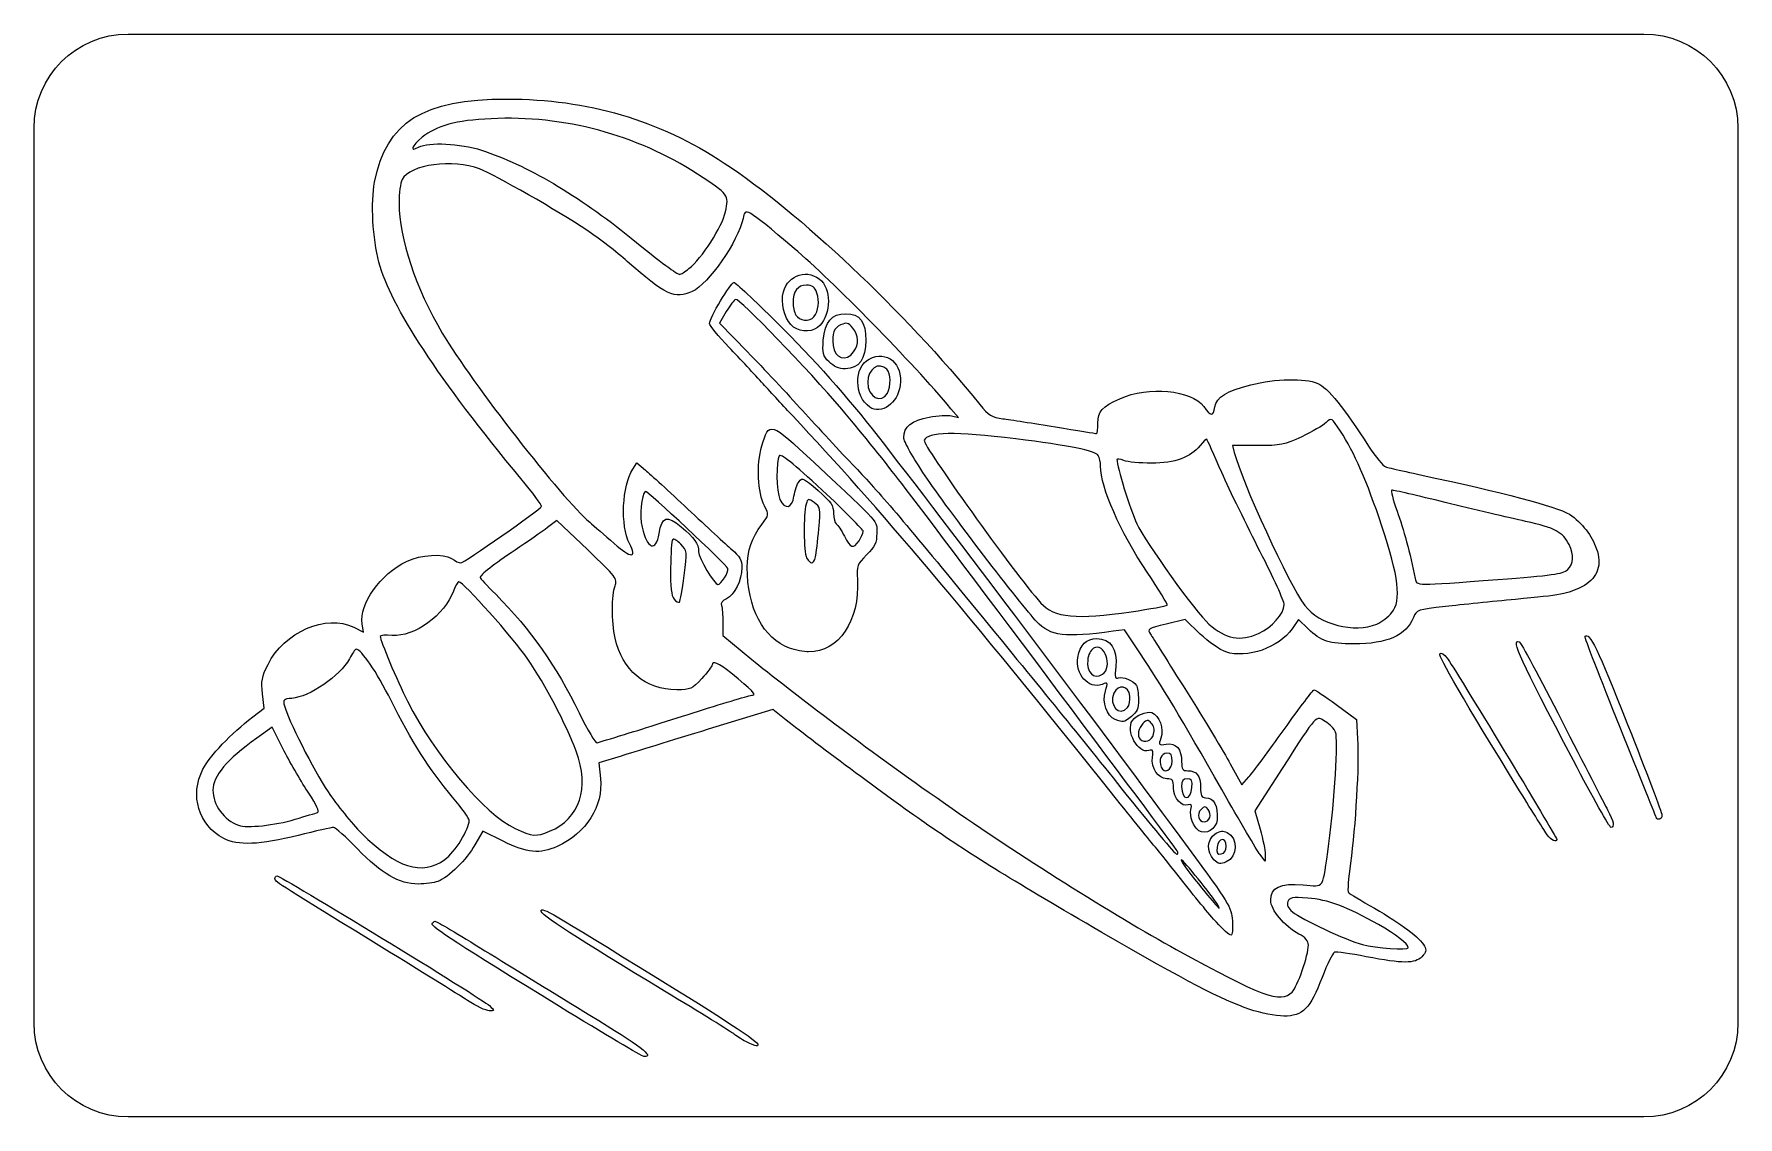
# Model space of a CAD drawing. Extents: x 17 to 184, y 162 to 268.
import ezdxf

# ---------------------------------------------------------------- set-up
doc = ezdxf.new("R2010")
doc.units = 0
doc.layers.add('Capa_1', color=7, linetype='CONTINUOUS')

msp = doc.modelspace()

# ---------------------------------------------------------------- linework, layer by layer
at = {"layer": 'Capa_1', "color": 1}
for points in [[(25.851761, 267.985121), (174.47562, 267.985121)], [(16.630953, 170.99463), (16.630953, 258.764313)], [(183.69643, 258.764313), (183.69643, 170.99463)], [(174.47562, 161.77382), (25.851761, 161.77382)]]:
    msp.add_lwpolyline(points, dxfattribs=at)
msp.add_lwpolyline([(25.851761, 267.985121)], close=True, dxfattribs=at)
at = {"layer": 'Capa_1', "color": 5}
for points in [[(80.843159, 244.976096)], [(90.821629, 239.483396)], [(93.096619, 240.248946)], [(94.579239, 235.836316)], [(96.988699, 236.802086)], [(100.30168, 232.757066)], [(98.575869, 231.389456)], [(97.517859, 218.281256)], [(93.252939, 216.700986)], [(80.368459, 214.863906)], [(84.322469, 214.642026)], [(160.17044, 214.485866)], [(124.21356, 211.324916)], [(136.70214, 209.194706)], [(90.694749, 207.760396)], [(121.39053, 205.198356)], [(122.64421, 200.752566)], [(123.84562, 201.934506)], [(74.514129, 199.289696)], [(126.4017, 199.327076)], [(128.22452, 196.66247)], [(167.56592, 196.72499)], [(130.15952, 194.0995)], [(42.234939, 190.9707)], [(131.90495, 191.13615)], [(175.71723, 191.04751)], [(67.176809, 189.79228)], [(130.84382, 189.84988)], [(164.99659, 189.44895)], [(128.71909, 187.86145)], [(133.51619, 188.32809)], [(56.899099, 187.01733)], [(132.32165, 187.00545)], [(132.6888, 182.56979)], [(132.56021, 180.86598)], [(151.37556, 178.36211)], [(59.143179, 173.1926)], [(68.164109, 172.59385)], [(86.420949, 169.16213)]]:
    msp.add_lwpolyline(points, close=True, dxfattribs=at)
for points in [[(84.506689, 240.760366), (83.844019, 239.638276), (86.598279, 236.801686)], [(106.59881, 230.531516), (107.26042, 230.365466), (106.53318, 231.239236)], [(136.61315, 227.618406), (134.15387, 227.615406), (134.31636, 226.953956)], [(75.338849, 225.311876), (75.732349, 225.919036), (76.578379, 225.208616)], [(70.881729, 217.429776), (67.899539, 220.277336), (66.973499, 219.573466)], [(130.97641, 209.140846), (129.48853, 210.560046), (127.62345, 210.112426)], [(141.56231, 209.651416), (140.6126, 210.573926), (139.97481, 209.642136)], [(47.976649, 209.796056), (48.935459, 209.307226), (48.799199, 210.146916)], [(84.171279, 210.282986), (84.171279, 209.001406), (87.015549, 206.647816)], [(125.10758, 207.208096), (123.53742, 209.555276), (122.44133, 209.405046)], [(148.29693, 210.120846), (148.29693, 210.120526)], [(38.067479, 201.002106), (39.191679, 201.862246), (39.024279, 203.286576)], [(144.30088, 202.218896), (146.28834, 200.767476), (146.40901, 198.845456)], [(90.389109, 200.685306), (89.066189, 201.745336), (82.716189, 199.794076)], [(41.165089, 197.662146), (39.969509, 199.988376), (38.456389, 198.912686)], [(74.188939, 197.170356), (72.011679, 196.49792), (72.170179, 194.98147)], [(133.92063, 196.42099), (135.06252, 194.33103), (135.74456, 195.1185)], [(139.00023, 195.95316), (136.31913, 191.8079), (136.83589, 190.00088)], [(62.634609, 188.80707), (60.621429, 189.81883), (59.859539, 188.46884)], [(137.34676, 187.53156), (137.34076, 186.86926), (136.8267, 187.53072)], [(139.98298, 174.02163), (139.9831, 174.02159)], [(135.82398, 172.32547), (135.82398, 172.32521)]]:
    msp.add_lwpolyline(points, dxfattribs=at)
at = {"layer": 'Capa_1', "color": 1}
for points in [[(16.630953, 258.764313), (16.630953, 263.87264), (20.743433, 267.985121), (25.851761, 267.985121)], [(174.47562, 267.985121), (179.58395, 267.985121), (183.69643, 263.87264), (183.69643, 258.764313)], [(25.851761, 161.77382), (20.743433, 161.77382), (16.630953, 165.8863), (16.630953, 170.99463)], [(183.69643, 170.99463), (183.69643, 165.8863), (179.58395, 161.77382), (174.47562, 161.77382)]]:
    msp.add_open_spline(points, degree=3, dxfattribs=at)
at = {"layer": 'Capa_1', "color": 5}
for points in [[(50.024099, 253.459986), (51.171729, 259.372226), (54.744939, 261.614046), (63.020769, 261.614046)], [(63.020769, 261.614046), (70.905579, 261.614046), (77.875369, 259.557836), (84.307989, 255.333956)], [(61.446959, 259.687096), (57.965149, 259.517806), (56.087739, 259.009246), (54.689309, 257.856546)], [(81.680629, 254.244096), (75.700059, 258.122686), (68.593059, 260.034526), (61.446959, 259.687096)], [(54.689309, 257.856546), (53.632239, 256.985216), (53.418439, 256.393936), (54.338489, 256.886336)], [(54.338489, 256.886336), (55.330379, 257.417176), (58.430719, 257.271986), (60.491189, 256.598186)], [(60.305469, 254.755896), (57.726379, 255.772476), (53.497989, 255.194016), (52.707209, 253.716436)], [(60.491189, 256.598186), (64.937769, 255.144116), (70.011509, 252.163816), (75.175569, 247.972636)], [(70.830419, 248.741626), (67.970969, 250.659536), (61.907159, 254.124566), (60.305469, 254.755896)], [(84.421669, 250.550036), (84.779109, 252.216736), (84.753509, 252.251226), (81.680629, 254.244096)], [(84.307989, 255.333956), (91.657989, 250.507686), (101.87585, 240.850056), (109.37252, 231.643696)], [(50.446209, 245.606756), (49.831859, 247.925626), (49.640579, 251.484226), (50.024099, 253.459986)], [(52.707209, 253.716436), (52.549949, 253.422586), (52.421279, 252.359946), (52.421279, 251.355016)], [(52.421279, 251.355016), (52.421279, 247.939346), (54.043049, 243.077186), (56.657029, 238.655946)], [(91.171569, 246.948926), (86.306709, 251.043536), (86.380639, 251.000026), (86.144119, 249.907466)], [(80.843159, 244.976096), (82.092109, 245.958516), (84.111559, 249.104036), (84.421669, 250.550036)], [(86.144119, 249.907466), (85.643309, 247.594096), (82.801569, 243.507956), (81.147709, 242.723156)], [(74.791619, 245.689056), (73.788449, 246.579536), (72.005919, 247.953206), (70.830419, 248.741626)], [(75.175569, 247.972636), (78.145569, 245.562166), (79.681509, 244.416126), (79.942089, 244.416126)], [(64.364039, 224.396306), (56.358829, 234.027196), (51.587659, 241.298356), (50.446209, 245.606756)], [(81.147709, 242.723156), (79.496809, 241.939746), (78.481729, 242.413406), (74.791619, 245.689056)], [(106.53318, 231.239236), (102.80034, 235.724226), (94.859999, 243.844486), (91.171569, 246.948926)], [(79.942089, 244.416126), (80.046149, 244.416126), (80.451629, 244.668116), (80.843159, 244.976096)], [(90.098969, 242.688706), (90.534479, 244.423926), (92.591009, 245.016406), (93.840719, 243.766696)], [(82.854789, 239.607466), (82.845789, 240.110596), (84.938309, 243.622376), (85.247149, 243.622376)], [(85.247149, 243.622376), (85.389409, 243.622376), (87.272589, 241.866206), (89.432009, 239.719776)], [(90.821629, 239.483396), (90.169209, 240.177866), (89.837759, 241.647976), (90.098969, 242.688706)], [(92.356909, 243.357796), (91.510809, 243.357796), (91.050569, 242.751896), (91.050569, 241.638006)], [(93.385879, 242.582086), (93.171619, 243.196726), (92.957959, 243.357796), (92.356909, 243.357796)], [(93.096619, 240.248946), (93.547029, 240.824606), (93.665479, 241.780026), (93.385879, 242.582086)], [(93.840719, 243.766696), (94.900119, 242.707306), (94.683379, 240.142336), (93.454749, 239.199026)], [(85.417299, 241.965106), (85.280929, 241.919606), (84.871149, 241.377516), (84.506689, 240.760366)], [(95.833329, 231.186966), (92.569519, 235.055546), (85.776419, 242.084816), (85.417299, 241.965106)], [(91.050569, 241.638006), (91.050569, 241.255066), (91.173819, 240.711466), (91.324459, 240.429986)], [(84.773009, 237.255826), (83.721449, 238.356336), (82.858249, 239.414576), (82.854789, 239.607466)], [(89.432009, 239.719776), (93.124909, 236.049076), (96.336519, 232.435636), (99.384939, 228.521546)], [(93.454749, 239.199026), (92.750419, 238.658266), (91.466539, 238.796916), (90.821629, 239.483396)], [(91.324459, 240.429986), (91.632629, 239.854166), (92.702249, 239.744886), (93.096619, 240.248946)], [(94.019029, 237.968716), (94.168849, 239.775396), (94.836709, 240.553216), (96.238149, 240.553216)], [(95.711869, 239.451356), (95.045549, 239.147756), (94.868889, 238.657356), (94.982229, 237.425966)], [(96.902489, 239.151786), (96.462889, 239.694676), (96.323099, 239.729846), (95.711869, 239.451356)], [(96.238149, 240.553216), (97.592269, 240.553216), (98.194319, 239.749016), (98.194319, 237.940206)], [(96.988689, 236.802086), (97.538279, 237.586736), (97.508309, 238.403616), (96.902489, 239.151786)], [(56.657029, 238.655946), (59.536179, 233.786216), (68.428619, 222.367206), (71.111309, 220.094836)], [(88.106749, 233.683956), (87.324759, 234.547976), (85.824579, 236.155326), (84.773009, 237.255826)], [(94.579239, 235.836316), (93.973859, 236.441706), (93.911939, 236.677386), (94.019029, 237.968716)], [(94.982229, 237.425966), (95.096769, 236.181726), (96.293539, 235.809606), (96.988699, 236.802086)], [(98.194319, 237.940206), (98.194319, 236.118946), (97.497069, 235.155716), (96.178719, 235.155716)], [(86.598279, 236.801686), (88.113129, 235.241556), (90.533829, 232.655406), (91.977629, 231.054676)], [(96.178719, 235.155716), (95.544469, 235.155716), (95.049029, 235.366536), (94.579239, 235.836316)], [(98.575859, 231.389456), (97.037039, 232.458056), (96.998139, 235.326366), (98.511859, 236.109136)], [(100.25807, 235.102796), (99.467339, 235.893536), (98.370719, 235.155596), (98.370719, 233.832796)], [(98.511859, 236.109136), (100.26367, 237.015026), (101.84221, 235.660006), (101.55238, 233.499146)], [(100.30167, 232.757066), (100.67152, 233.448126), (100.648, 234.712856), (100.25807, 235.102796)], [(135.95159, 233.582086), (138.32315, 234.188636), (141.23658, 234.250496), (142.50333, 233.721216)], [(91.019869, 230.525506), (90.199649, 231.398626), (88.888749, 232.819936), (88.106749, 233.683956)], [(98.370719, 233.832796), (98.370719, 232.409976), (99.715099, 231.661026), (100.30168, 232.757066)], [(101.55238, 233.499146), (101.32204, 231.781816), (99.683379, 230.620366), (98.575869, 231.389456)], [(120.94848, 229.823036), (120.94848, 230.999996), (121.35599, 231.457996), (123.08286, 232.221876)], [(123.08286, 232.221876), (125.93363, 233.482906), (130.09777, 233.089916), (131.31386, 231.445066)], [(132.41017, 231.411566), (132.60909, 232.406196), (133.50798, 232.957116), (135.95159, 233.582086)], [(142.50333, 233.721216), (143.43896, 233.330276), (145.14202, 231.227236), (147.48295, 227.572046)], [(91.977629, 231.054676), (93.421429, 229.453946), (95.742729, 226.953636), (97.136079, 225.498426)], [(101.39661, 224.307796), (99.871439, 226.272326), (97.367969, 229.367956), (95.833329, 231.186966)], [(104.3808, 230.414676), (105.23682, 230.570266), (106.23492, 230.622846), (106.59881, 230.531516)], [(109.37252, 231.643696), (110.2301, 230.590546), (110.53436, 230.403396), (111.62148, 230.260386)], [(131.31386, 231.445066), (132.03813, 230.465436), (132.21983, 230.459876), (132.41017, 231.411566)], [(87.986659, 227.581316), (88.699979, 230.035056), (88.789879, 230.006536), (93.122879, 225.951956)], [(122.76291, 192.95468), (107.89095, 211.569256), (99.519289, 221.477906), (91.019869, 230.525506)], [(101.89836, 228.405246), (101.89836, 229.459826), (102.7007, 230.109286), (104.3808, 230.414676)], [(112.8795, 228.276446), (106.87624, 229.010756), (104.2365, 228.970436), (103.91767, 228.139566)], [(111.62148, 230.260386), (112.31295, 230.169386), (114.63327, 229.804916), (116.77776, 229.450366)], [(116.77776, 229.450366), (118.92224, 229.095806), (120.73795, 228.805716), (120.81265, 228.805716)], [(120.81265, 228.805716), (120.88735, 228.805716), (120.94848, 229.263516), (120.94848, 229.823036)], [(143.31489, 229.873246), (143.01884, 229.595456), (141.94317, 228.975226), (140.92452, 228.494946)], [(144.73752, 229.027466), (143.85985, 230.368116), (143.84912, 230.374496), (143.31489, 229.873246)], [(148.79095, 219.715926), (147.30141, 224.162176), (146.06857, 226.994256), (144.73752, 229.027466)], [(88.249269, 221.706776), (87.579989, 223.001026), (87.456719, 225.758406), (87.986659, 227.581316)], [(99.384939, 228.521546), (105.7415, 220.359906), (121.40133, 199.578066), (129.793, 188.16766)], [(104.00331, 224.664246), (102.84559, 226.388266), (101.89836, 228.071706), (101.89836, 228.405246)], [(103.91767, 228.139566), (103.7398, 227.676056), (112.68343, 215.184466), (115.34721, 212.175886)], [(120.97954, 226.647846), (120.6793, 227.121576), (118.12911, 227.634326), (112.8795, 228.276446)], [(130.961, 227.622246), (130.04522, 226.458016), (128.52032, 225.907766), (126.19123, 225.901106)], [(131.61651, 228.250796), (131.57401, 228.309396), (131.27903, 228.026536), (130.961, 227.622246)], [(133.09754, 224.969256), (132.32548, 226.715506), (131.65901, 228.192196), (131.61651, 228.250796)], [(140.92452, 228.494946), (139.24655, 227.703816), (138.84125, 227.621416), (136.61315, 227.618406)], [(147.48295, 227.572046), (148.1505, 226.529706), (148.91248, 225.611916), (149.17623, 225.532506)], [(89.684919, 226.628966), (89.361459, 226.119296), (89.421349, 223.101346), (89.770119, 222.335876)], [(93.914199, 223.240996), (91.071239, 225.878096), (89.836259, 226.867416), (89.684919, 226.628966)], [(93.122879, 225.951956), (99.790609, 219.712656), (99.252649, 220.318796), (99.252649, 219.045326)], [(121.20901, 225.612586), (121.20701, 225.986366), (121.10352, 226.452226), (120.97954, 226.647846)], [(125.76509, 215.219756), (123.09525, 219.207946), (121.22172, 223.481656), (121.20901, 225.612586)], [(123.47925, 226.153336), (123.10597, 226.295256), (122.80056, 226.344856), (122.80056, 226.263556)], [(122.80056, 226.263556), (122.80056, 225.535266), (124.08007, 221.414886), (124.7635, 219.942306)], [(126.19123, 225.901106), (125.07291, 225.898106), (123.85252, 226.011416), (123.47925, 226.153336)], [(134.31636, 226.953956), (134.99877, 224.176066), (139.7172, 213.918826), (141.22358, 211.938566)], [(66.389989, 221.643286), (66.432889, 221.765306), (65.521189, 223.004166), (64.364039, 224.396306)], [(75.019149, 218.004256), (74.108709, 219.764866), (74.279899, 223.677926), (75.338849, 225.311876)], [(76.578379, 225.208616), (77.043689, 224.817886), (78.912689, 223.103286), (80.731699, 221.398406)], [(91.142699, 222.661046), (91.230599, 223.210546), (91.454139, 223.863336), (91.639529, 224.111696)], [(91.639529, 224.111696), (91.945539, 224.521636), (92.116849, 224.439706), (93.497959, 223.222986)], [(97.136079, 225.498426), (99.466799, 223.064226), (101.78739, 220.339836), (108.51713, 212.136966)], [(128.71908, 187.86145), (128.34161, 188.49157), (104.1571, 220.752086), (101.39661, 224.307796)], [(114.94261, 210.345916), (113.46576, 211.889136), (106.16588, 221.443876), (104.00331, 224.664246)], [(136.85301, 217.215926), (135.55957, 219.734006), (133.86961, 223.223006), (133.09754, 224.969256)], [(149.17623, 225.532506), (149.43998, 225.453106), (151.6203, 224.962466), (154.0214, 224.442226)], [(154.0214, 224.442226), (161.79154, 222.758666), (166.44336, 221.470476), (167.407, 220.735466)], [(76.559559, 223.134146), (76.180779, 222.755376), (75.999469, 220.723676), (76.246199, 219.622736)], [(84.659299, 215.564016), (84.532249, 215.939506), (76.692269, 223.266856), (76.559559, 223.134146)], [(89.770119, 222.335876), (90.241769, 221.300726), (90.952079, 221.469006), (91.142699, 222.661046)], [(93.132049, 222.028006), (92.531609, 222.449316), (92.498679, 222.442646), (92.333709, 221.866266)], [(93.497959, 223.222986), (94.781949, 222.091826), (95.019319, 221.744086), (95.019319, 220.994206)], [(97.929739, 219.192756), (97.929739, 219.370666), (96.122749, 221.192366), (93.914199, 223.240996)], [(149.77744, 223.249466), (149.64082, 223.249466), (149.86534, 222.326726), (150.27631, 221.198946)], [(155.00018, 222.042446), (152.26429, 222.706306), (149.91406, 223.249466), (149.77744, 223.249466)], [(58.451169, 216.105716), (58.756519, 216.105716), (66.290839, 221.361136), (66.389989, 221.643286)], [(77.920119, 218.998106), (78.187409, 220.669606), (78.663989, 220.815846), (80.075259, 219.659416)], [(80.731699, 221.398406), (82.550709, 219.693516), (84.485479, 217.911946), (85.031179, 217.439356)], [(87.978889, 219.880666), (88.692809, 220.816666), (88.696539, 220.841856), (88.249269, 221.706776)], [(92.333709, 221.866266), (92.052359, 220.883236), (92.087079, 217.170036), (92.382809, 216.617486)], [(93.577149, 219.442466), (93.750689, 221.498116), (93.731929, 221.607106), (93.132049, 222.028006)], [(95.019319, 220.994206), (95.019319, 220.505526), (95.140079, 220.031056), (95.287679, 219.939836)], [(150.27631, 221.198946), (150.91153, 219.455886), (151.55007, 217.085836), (152.05842, 214.584366)], [(162.8658, 220.188836), (161.2756, 220.544456), (157.73607, 221.378586), (155.00018, 222.042446)], [(167.407, 220.735466), (168.63513, 219.798726), (169.51981, 218.559156), (169.91523, 217.221046)], [(66.973499, 219.573466), (66.464179, 219.186336), (65.030849, 218.190736), (63.788319, 217.361016)], [(71.111309, 220.094836), (71.527579, 219.742236), (72.601919, 218.814076), (73.498729, 218.032256)], [(76.246199, 219.622736), (76.728639, 217.469976), (77.622429, 217.136456), (77.920119, 218.998106)], [(80.075259, 219.659416), (81.396769, 218.576536), (81.790149, 218.012146), (81.790149, 217.199026)], [(86.564269, 215.655716), (86.578269, 217.318586), (87.011479, 218.612336), (87.978889, 219.880666)], [(93.252919, 216.701026), (93.331619, 217.028446), (93.477499, 218.262096), (93.577149, 219.442466)], [(95.287679, 219.939836), (95.435279, 219.848636), (95.794889, 219.305806), (96.086809, 218.733596)], [(97.517859, 218.281256), (97.744389, 218.604676), (97.929739, 219.014856), (97.929739, 219.192756)], [(99.252649, 219.045326), (99.252649, 218.069056), (99.102919, 217.746146), (98.260459, 216.905626)], [(124.7635, 219.942306), (125.59995, 218.140036), (130.55342, 211.248286), (131.82431, 210.118616)], [(149.77167, 211.245006), (150.71545, 212.436716), (150.44395, 214.781746), (148.79095, 219.715926)], [(167.14536, 217.905416), (166.49248, 219.167946), (165.81546, 219.529176), (162.8658, 220.188836)], [(63.788319, 217.361016), (61.759019, 216.005926), (60.358919, 214.910336), (60.358919, 214.677496)], [(73.593709, 213.871536), (73.850529, 214.547016), (73.716219, 214.723236), (70.881729, 217.429776)], [(73.498729, 218.032256), (75.203769, 216.545856), (75.778779, 216.535256), (75.019149, 218.004256)], [(79.247899, 218.414166), (79.150499, 218.316766), (79.057629, 217.062846), (79.041449, 215.627616)], [(80.052829, 217.943766), (79.707489, 218.299856), (79.345269, 218.511526), (79.247899, 218.414166)], [(80.368459, 214.863906), (80.676679, 217.264796), (80.672589, 217.304736), (80.052829, 217.943766)], [(81.790149, 217.199026), (81.790149, 216.611716), (83.330699, 213.989046), (83.675679, 213.989046)], [(85.031179, 217.439356), (85.824569, 216.752256), (86.023369, 216.394816), (86.023369, 215.655306)], [(96.086809, 218.733596), (96.696209, 217.539076), (96.943309, 217.460966), (97.517859, 218.281256)], [(139.20473, 212.010716), (139.20473, 212.355506), (138.14646, 214.697856), (136.85301, 217.215926)], [(166.98346, 215.441976), (167.60548, 216.004886), (167.66441, 216.901676), (167.14536, 217.905416)], [(169.91523, 217.221046), (170.35913, 215.718916), (169.81253, 214.487676), (168.38409, 213.772026)], [(48.799199, 210.146916), (48.488329, 212.062526), (50.612929, 215.042956), (53.155519, 216.258076)], [(53.155519, 216.258076), (54.572749, 216.935386), (56.748899, 217.071986), (57.568309, 216.535096)], [(57.568309, 216.535096), (57.928729, 216.298936), (58.326019, 216.105716), (58.451169, 216.105716)], [(79.041449, 215.627616), (79.020349, 213.751936), (79.115649, 212.892406), (79.380459, 212.571136)], [(84.322469, 214.642026), (84.557789, 215.001166), (84.709359, 215.416066), (84.659299, 215.564016)], [(86.023369, 215.655306), (86.023369, 214.426246), (85.296329, 212.949806), (84.516039, 212.594276)], [(90.694749, 207.760396), (88.145079, 208.669486), (86.531339, 211.754116), (86.564269, 215.655716)], [(92.382809, 216.617486), (92.746159, 215.938566), (93.077369, 215.970366), (93.252939, 216.700986)], [(98.260459, 216.905626), (97.324459, 215.971766), (97.273249, 215.834946), (97.355999, 214.489356)], [(58.268469, 214.253636), (58.166989, 214.253636), (57.938179, 213.850506), (57.760019, 213.357796)], [(65.048119, 206.662696), (63.598659, 208.782626), (58.712369, 214.253636), (58.268469, 214.253636)], [(60.358919, 214.677496), (60.358919, 214.630896), (61.050679, 213.891416), (61.896169, 213.034156)], [(73.604409, 208.736436), (73.248169, 210.397546), (73.242839, 212.948726), (73.593709, 213.871536)], [(79.902539, 212.277826), (79.987039, 212.362326), (80.196719, 213.526076), (80.368459, 214.863906)], [(83.675679, 213.989046), (83.796099, 213.989046), (84.087149, 214.282886), (84.322469, 214.642026)], [(97.355999, 214.489356), (97.604249, 210.452926), (95.515999, 207.346816), (92.580419, 207.386076)], [(127.73732, 211.958446), (127.80682, 212.027946), (126.91933, 213.495546), (125.76509, 215.219756)], [(152.05842, 214.584366), (152.20602, 213.858026), (151.9153, 213.861556), (160.17044, 214.485866)], [(160.17044, 214.485806), (165.43782, 214.884126), (166.5376, 215.038476), (166.98346, 215.441976)], [(57.760019, 213.357796), (56.909219, 211.004956), (53.908039, 208.832536), (51.745989, 209.004486)], [(61.896169, 213.034156), (65.345389, 209.536936), (67.827609, 206.007026), (70.077219, 201.400086)], [(79.380459, 212.571136), (79.583099, 212.325306), (79.818039, 212.193326), (79.902539, 212.277826)], [(84.516039, 212.594276), (84.139449, 212.422696), (83.943549, 212.158016), (84.028769, 211.935946)], [(115.34721, 212.175886), (116.61646, 210.742346), (118.86517, 210.526516), (124.21356, 211.324916)], [(161.87267, 212.534086), (159.66452, 212.327016), (156.58451, 212.014886), (155.02819, 211.840466)], [(168.38409, 213.772026), (166.9792, 213.068186), (166.40596, 212.959196), (161.87267, 212.534086)], [(39.567739, 206.163836), (41.116639, 209.329696), (45.325489, 211.147696), (47.976649, 209.796056)], [(84.028769, 211.935946), (84.107169, 211.731686), (84.171279, 210.987846), (84.171279, 210.282986)], [(108.51713, 212.136966), (115.25524, 203.923906), (118.59212, 199.814586), (123.29666, 193.93615)], [(124.21356, 211.324916), (126.08212, 211.603846), (127.66781, 211.888936), (127.73732, 211.958446)], [(136.70214, 209.194706), (137.98797, 209.778786), (139.20473, 211.147926), (139.20473, 212.010716)], [(141.22358, 211.938566), (142.64163, 210.074436), (146.07449, 209.192256), (148.29693, 210.120846)], [(151.88501, 210.766476), (151.14592, 208.982146), (149.32104, 208.172096), (146.03498, 208.169716)], [(148.29693, 210.120526), (148.77715, 210.321176), (149.44078, 210.827186), (149.77167, 211.245006)], [(155.02819, 211.840466), (152.28596, 211.533136), (152.18883, 211.499956), (151.88501, 210.766476)], [(51.745989, 209.004486), (51.098819, 209.055986), (50.569319, 209.011486), (50.569319, 208.904586)], [(50.569319, 208.904586), (50.569319, 208.501036), (52.197359, 204.636166), (53.248769, 202.543736)], [(122.44133, 209.405046), (117.6976, 208.754886), (116.29703, 208.930616), (114.94261, 210.345916)], [(127.62345, 210.112426), (125.83897, 209.684156), (125.77325, 209.641046), (126.10266, 209.114966)], [(126.10266, 209.114966), (126.29203, 208.812546), (127.87161, 206.302926), (129.61285, 203.538026)], [(133.48633, 207.384346), (132.92421, 207.569866), (131.79475, 208.360286), (130.97641, 209.140846)], [(131.82431, 210.118616), (133.4633, 208.661766), (134.92101, 208.385656), (136.70214, 209.194706)], [(139.97481, 209.642136), (138.71459, 207.800976), (135.55512, 206.701586), (133.48633, 207.384346)], [(146.03498, 208.169716), (143.60795, 208.167716), (142.8212, 208.428586), (141.56231, 209.651416)], [(172.15415, 199.963916), (170.19445, 204.825506), (168.6415, 208.853596), (168.70315, 208.915246)], [(168.70315, 208.915246), (169.1434, 209.355496), (169.91741, 207.754326), (172.88333, 200.267906)], [(48.196329, 207.639046), (48.112429, 207.639046), (47.818419, 207.220506), (47.542929, 206.708946)], [(51.632579, 202.611966), (50.217759, 205.456836), (48.726119, 207.639046), (48.196329, 207.639046)], [(79.647979, 203.672886), (76.580009, 203.678886), (74.274979, 205.609686), (73.604409, 208.736436)], [(92.580419, 207.386076), (92.102799, 207.392076), (91.254249, 207.560906), (90.694749, 207.760396)], [(118.98116, 206.845296), (119.19824, 208.101586), (119.79556, 208.697386), (120.83799, 208.697386)], [(120.50204, 207.744656), (120.23826, 207.584456), (119.98455, 207.070666), (119.93824, 206.602896)], [(121.39053, 205.198356), (122.46013, 205.878736), (121.5805, 208.399626), (120.50204, 207.744656)], [(120.83799, 208.697386), (122.16677, 208.697386), (122.8993, 207.623596), (122.70489, 205.960756)], [(133.0835, 193.88072), (129.11938, 200.864026), (127.14889, 204.156626), (125.10758, 207.208096)], [(162.29123, 193.74843), (156.78627, 202.696846), (154.31575, 206.943996), (154.47017, 207.193856)], [(154.47017, 207.193856), (154.56437, 207.346266), (154.87577, 207.161856), (155.19038, 206.767256)], [(167.56592, 196.72499), (162.32719, 206.680516), (161.42514, 208.654816), (162.23918, 208.383466)], [(162.23918, 208.383466), (162.39334, 208.332066), (164.2792, 204.839576), (166.42997, 200.622356)], [(39.024279, 203.286576), (38.881519, 204.501286), (38.961479, 204.924726), (39.567739, 206.163836)], [(47.542929, 206.708946), (46.636879, 205.026526), (43.625039, 202.958686), (41.889929, 202.827776)], [(69.787949, 197.644986), (68.783739, 200.311146), (66.765499, 204.150906), (65.048119, 206.662696)], [(83.113069, 206.095576), (83.113069, 205.974266), (82.655109, 205.378956), (82.095379, 204.772656)], [(84.937899, 205.328256), (83.761619, 206.282396), (83.113069, 206.555106), (83.113069, 206.095576)], [(87.015549, 206.647816), (88.579899, 205.353346), (92.241069, 202.511776), (95.151489, 200.333216)], [(121.3551, 204.203166), (120.03205, 203.700146), (118.69485, 205.188406), (118.98116, 206.845296)], [(119.93824, 206.602896), (119.81478, 205.355846), (120.53822, 204.656196), (121.39053, 205.198356)], [(122.70489, 205.960756), (122.57855, 204.880106), (122.61879, 204.703786), (122.96157, 204.835326)], [(155.19038, 206.767256), (155.7922, 206.012506), (165.92765, 189.2417), (165.92765, 189.00064)], [(82.095379, 204.772656), (81.141799, 203.739746), (80.987619, 203.670466), (79.647979, 203.672886)], [(87.068269, 203.141136), (87.513399, 203.141136), (87.058269, 203.608026), (84.937899, 205.328256)], [(121.67276, 203.536986), (121.93532, 204.392496), (121.9227, 204.418976), (121.3551, 204.203166)], [(124.07645, 203.058986), (123.96018, 204.073066), (122.93181, 204.247826), (122.51132, 203.324966)], [(122.96157, 204.835326), (123.39334, 205.001016), (124.3906, 204.579166), (124.71474, 204.093716)], [(124.71474, 204.093716), (124.82166, 203.933596), (124.91095, 203.305216), (124.91318, 202.697316)], [(41.889929, 202.827776), (41.102949, 202.768376), (41.032119, 202.696596), (41.179839, 202.108026)], [(57.670329, 193.12913), (55.421459, 195.80836), (53.570019, 198.716216), (51.632579, 202.611966)], [(53.248769, 202.543736), (55.915019, 197.237606), (60.799639, 191.46117), (63.802119, 190.06361)], [(81.779309, 201.573616), (84.465479, 202.435756), (86.845509, 203.141136), (87.068269, 203.141136)], [(122.64421, 200.752566), (121.81181, 201.089176), (121.33816, 202.446766), (121.67276, 203.536986)], [(122.51132, 203.324966), (121.96963, 202.136086), (123.06531, 200.994296), (123.84562, 201.934506)], [(123.84562, 201.934506), (124.01947, 202.143996), (124.12335, 202.650006), (124.07645, 203.058986)], [(124.91318, 202.697316), (124.91618, 201.815676), (124.77618, 201.481086), (124.22009, 201.043676)], [(129.61285, 203.538026), (131.35409, 200.773146), (133.29258, 197.570466), (133.92063, 196.42099)], [(139.20473, 199.785416), (140.7327, 201.919116), (142.05723, 203.666106), (142.14814, 203.667596)], [(142.14814, 203.667596), (142.23904, 203.669596), (143.20778, 203.017196), (144.30088, 202.218896)], [(33.189599, 195.88402), (33.858029, 197.187456), (35.948419, 199.380786), (38.067479, 201.002106)], [(41.179839, 202.108026), (41.520339, 200.751366), (44.004839, 195.84866), (45.465349, 193.65136)], [(70.077219, 201.400086), (70.894449, 199.726496), (71.691289, 198.405816), (71.847979, 198.465246)], [(74.514109, 199.289696), (75.823799, 199.683716), (79.093139, 200.711486), (81.779309, 201.573616)], [(104.27973, 190.40054), (101.10678, 192.58143), (93.155619, 198.468566), (90.389109, 200.685306)], [(124.22009, 201.043676), (123.44948, 200.437506), (123.43151, 200.434186), (122.64421, 200.752566)], [(125.93465, 197.704196), (124.8687, 197.365876), (123.63766, 199.623296), (124.32597, 200.654136)], [(124.32597, 200.654136), (124.66469, 201.161406), (125.71265, 201.588766), (126.22169, 201.427206)], [(126.17996, 200.404306), (125.83184, 200.752426), (125.73656, 200.747666), (125.3519, 200.363006)], [(126.22169, 201.427206), (126.94952, 201.196196), (127.45205, 199.801046), (127.12219, 198.927156)], [(143.237, 200.555406), (142.26259, 201.121806), (142.53371, 201.416316), (139.00023, 195.95316)], [(144.24555, 199.523346), (144.12325, 199.839636), (143.6694, 200.304066), (143.237, 200.555406)], [(166.42997, 200.622356), (168.58074, 196.40514), (170.59774, 192.48019), (170.91218, 191.90027)], [(38.456389, 198.912686), (35.524659, 196.8285), (34.165149, 195.21845), (34.165149, 193.83066)], [(71.847979, 198.465246), (72.004669, 198.524646), (73.204439, 198.895666), (74.514129, 199.289696)], [(82.716189, 199.794076), (79.223689, 198.720876), (75.386429, 197.540206), (74.188939, 197.170356)], [(95.151489, 200.333216), (99.817009, 196.8409), (101.38587, 195.70437), (105.99675, 192.47657)], [(125.3519, 200.363006), (124.90789, 199.918996), (124.77691, 199.136316), (125.09362, 198.819606)], [(125.09362, 198.819606), (125.51599, 198.397236), (126.2387, 198.677606), (126.4017, 199.327076)], [(126.4017, 199.327076), (126.51369, 199.773276), (126.4366, 200.147626), (126.17996, 200.404306)], [(127.12219, 198.927156), (126.86471, 198.244996), (126.8846, 198.222626), (127.64882, 198.334786)], [(135.74456, 195.1185), (136.11969, 195.55159), (137.67676, 197.651716), (139.20473, 199.785416)], [(143.58016, 188.58906), (144.14648, 192.7432), (144.51645, 198.822756), (144.24555, 199.523346)], [(146.40901, 198.845456), (146.56079, 196.428), (146.20074, 190.22992), (145.70185, 186.67202)], [(175.71723, 191.0475), (175.71723, 191.09), (174.11384, 195.10234), (172.15415, 199.963916)], [(172.88333, 200.267906), (174.73302, 195.59902), (176.2464, 191.59705), (176.2464, 191.37466)], [(43.555519, 193.54205), (42.898359, 194.52868), (41.822659, 196.38273), (41.165089, 197.662146)], [(67.176809, 189.79231), (70.145389, 191.03266), (71.145559, 194.04056), (69.787949, 197.644986)], [(126.29702, 197.058666), (126.39602, 197.733336), (126.34012, 197.832896), (125.93465, 197.704196)], [(127.69898, 197.452596), (127.14884, 197.452596), (126.87685, 196.78828), (127.14301, 196.09467)], [(127.64882, 198.334786), (128.62079, 198.477436), (129.15056, 197.868376), (129.15056, 196.60828)], [(128.22452, 196.66247), (128.22452, 197.274386), (128.10599, 197.452596), (127.69898, 197.452596)], [(35.225989, 189.07993), (32.746819, 190.40952), (31.875359, 193.32127), (33.189599, 195.88402)], [(127.70145, 194.93906), (126.84436, 194.93906), (126.14159, 195.99969), (126.29702, 197.058666)], [(127.14301, 196.09467), (127.41949, 195.37418), (128.22452, 195.79682), (128.22452, 196.66247)], [(129.15056, 196.60828), (129.15056, 195.87113), (129.24666, 195.73281), (129.75911, 195.73281)], [(129.75911, 195.73281), (130.63138, 195.73281), (131.00265, 195.24306), (131.00265, 194.09239)], [(171.24785, 190.17656), (171.11802, 190.17656), (169.46116, 193.12335), (167.56592, 196.72499)], [(34.165149, 193.83066), (34.165149, 192.38214), (35.255119, 190.88479), (36.673309, 190.38508)], [(72.170179, 194.98147), (72.453389, 192.27184), (70.746629, 189.58033), (67.935779, 188.30396)], [(123.29666, 193.93615), (126.11613, 190.41317), (128.53417, 187.53072), (128.67009, 187.53072)], [(128.35681, 194.05402), (128.35681, 194.81947), (128.26831, 194.93906), (127.70145, 194.93906)], [(129.80544, 192.38638), (129.15548, 192.13696), (128.35681, 193.05638), (128.35681, 194.05402)], [(129.6965, 194.93906), (129.27343, 194.93906), (129.15056, 194.77034), (129.15056, 194.1894)], [(129.15056, 194.1894), (129.15056, 192.79261), (130.02277, 192.71492), (130.15952, 194.0995)], [(130.15952, 194.09954), (130.22852, 194.79805), (130.15052, 194.93906), (129.6965, 194.93906)], [(131.00265, 194.09239), (131.00265, 193.28522), (131.10055, 193.08697), (131.49942, 193.08697)], [(136.8267, 187.53072), (136.54396, 187.89453), (134.85952, 190.75203), (133.0835, 193.88072)], [(44.418699, 191.63828), (44.638039, 191.71098), (44.345699, 192.3557), (43.555519, 193.54205)], [(45.465349, 193.65136), (46.300389, 192.39506), (47.775199, 190.57459), (48.742709, 189.60587)], [(59.297979, 190.88017), (59.298979, 191.04888), (58.566959, 192.06091), (57.670329, 193.12913)], [(105.99675, 192.47657), (113.05388, 187.5363), (122.60473, 181.50699), (128.62128, 178.19406)], [(126.50428, 188.32447), (126.42298, 188.39727), (124.73937, 190.48083), (122.76291, 192.95468)], [(130.05738, 191.91394), (130.18158, 192.40878), (130.12758, 192.51), (129.80544, 192.38638)], [(131.75755, 191.94316), (131.48763, 192.26838), (131.39181, 192.26661), (131.05534, 191.93016)], [(131.49942, 193.08697), (132.31372, 193.08697), (132.71583, 192.3109), (132.62061, 190.92306)], [(164.99659, 189.44895), (164.76196, 189.77637), (163.54455, 191.71114), (162.29123, 193.74843)], [(36.673309, 190.38508), (37.530669, 190.08298), (40.231179, 190.36728), (42.234939, 190.9707)], [(42.234939, 190.9707), (43.253589, 191.27743), (44.236279, 191.57785), (44.418699, 191.63828)], [(56.899099, 187.01733), (57.920039, 187.75689), (59.290259, 189.96331), (59.297979, 190.88017)], [(130.84382, 189.84988), (130.30559, 190.20926), (129.89801, 191.27898), (130.05738, 191.91394)], [(131.05534, 191.93016), (130.60829, 191.48311), (130.80356, 190.70574), (131.36291, 190.70574)], [(132.62061, 190.92306), (132.55891, 190.02292), (131.5223, 189.39684), (130.84382, 189.84988)], [(131.36291, 190.70574), (131.57019, 190.70574), (131.81411, 190.89942), (131.90495, 191.13615)], [(131.90495, 191.13613), (131.99575, 191.37286), (131.92945, 191.73602), (131.75755, 191.94316)], [(170.91218, 191.90027), (171.51819, 190.78261), (171.63621, 190.17656), (171.24785, 190.17656)], [(175.98181, 190.97031), (175.83629, 190.97031), (175.71723, 191.00501), (175.71723, 191.04751)], [(176.2464, 191.37466), (176.2464, 191.15227), (176.12734, 190.97031), (175.98181, 190.97031)], [(42.515629, 189.37941), (38.820879, 188.45498), (36.564139, 188.36227), (35.225989, 189.07993)], [(45.996569, 190.17316), (45.819439, 190.17116), (44.253029, 189.8141), (42.515629, 189.37941)], [(48.346929, 188.06598), (47.231349, 189.2268), (46.173689, 190.17503), (45.996569, 190.17316)], [(48.742709, 189.60587), (52.152429, 186.19188), (54.660709, 185.39585), (56.899099, 187.01733)], [(67.935779, 188.30396), (66.226859, 187.52797), (64.935969, 187.65048), (62.634609, 188.80707)], [(63.802119, 190.06361), (65.500489, 189.27307), (65.864179, 189.24383), (67.176809, 189.79228)], [(121.33662, 179.866), (112.74702, 184.85093), (108.87064, 187.24503), (104.27973, 190.40054)], [(132.32167, 187.00545), (131.57682, 187.7503), (131.63554, 189.00062), (132.44011, 189.5278)], [(132.44011, 189.5278), (132.93107, 189.84949), (133.20936, 189.8824), (133.61282, 189.66647)], [(133.51619, 188.3281), (133.51619, 189.26956), (132.74559, 189.1881), (132.63648, 188.2351)], [(133.61282, 189.66647), (134.718, 189.075), (134.66016, 187.30634), (133.51862, 186.78623)], [(136.83589, 190.00088), (137.12011, 189.00702), (137.35, 187.89583), (137.34676, 187.53156)], [(165.92765, 189.00064), (165.92765, 188.64421), (165.38656, 188.90474), (164.99659, 189.44895)], [(54.308209, 184.62031), (52.426589, 184.62031), (50.698299, 185.61927), (48.346929, 188.06598)], [(59.859539, 188.46884), (59.032869, 187.00405), (57.287349, 185.2763), (56.226799, 184.87308)], [(129.0258, 185.16545), (127.72026, 186.83015), (126.58557, 188.25171), (126.50428, 188.32447)], [(128.67009, 187.53072), (128.80601, 187.53072), (128.82805, 187.67955), (128.71909, 187.86145)], [(129.793, 188.16766), (133.80651, 182.71037), (134.01294, 182.36956), (134.12525, 181.01527)], [(132.63648, 188.2351), (132.56698, 187.628), (132.64248, 187.50208), (133.03335, 187.57727)], [(133.03335, 187.57727), (133.34635, 187.63757), (133.51619, 187.90165), (133.51619, 188.32809)], [(141.06641, 184.54098), (143.21138, 184.36115), (142.94537, 183.93278), (143.58016, 188.58906)], [(129.09732, 187.00156), (128.96959, 187.00156), (129.733, 185.93269), (130.79377, 184.6263)], [(132.6888, 182.56979), (132.13084, 183.50575), (129.29786, 187.00156), (129.09732, 187.00156)], [(133.51862, 186.78623), (132.94973, 186.52703), (132.76652, 186.56058), (132.32165, 187.00545)], [(145.70185, 186.67202), (145.49261, 185.17979), (145.40367, 183.87901), (145.50422, 183.78142)], [(49.907859, 178.91809), (40.005739, 185.00651), (40.250569, 184.84844), (40.250569, 185.15323)], [(40.250569, 185.15323), (40.250569, 185.29668), (40.332969, 185.41406), (40.433619, 185.41406)], [(40.433619, 185.41406), (40.859899, 185.41406), (60.546409, 173.39579), (61.277589, 172.68917)], [(56.226799, 184.87308), (55.861139, 184.73406), (54.997769, 184.62031), (54.308209, 184.62031)], [(132.56021, 180.86598), (131.92183, 181.56599), (130.33135, 183.50075), (129.0258, 185.16545)], [(130.79377, 184.6263), (132.61655, 182.38146), (133.13916, 181.81432), (132.6888, 182.56979)], [(137.88181, 183.02747), (137.88181, 184.28431), (138.81842, 184.72944), (141.06641, 184.54098)], [(145.50422, 183.78142), (145.60476, 183.68382), (146.75859, 182.9882), (148.06827, 182.2356)], [(66.327529, 181.99956), (66.519869, 182.31077), (66.947189, 182.06296), (78.013049, 175.22325)], [(140.64659, 179.7142), (139.23152, 180.47627), (137.88181, 182.09373), (137.88181, 183.02747)], [(139.56268, 182.89448), (139.43783, 182.56913), (139.58088, 182.25611), (140.02051, 181.89292)], [(141.52503, 183.23626), (139.98581, 183.34992), (139.71966, 183.30356), (139.56268, 182.89448)], [(148.46515, 180.63604), (145.37012, 182.38668), (143.48978, 183.09117), (141.52503, 183.23626)], [(148.06827, 182.2356), (150.65625, 180.74847), (152.54349, 179.3189), (152.96943, 178.52301)], [(68.164109, 172.59385), (58.349359, 178.61312), (55.564689, 180.42413), (55.664339, 180.72309)], [(55.664339, 180.72309), (55.707039, 180.8511), (55.836359, 180.95998), (55.951789, 180.96507)], [(55.951789, 180.96507), (56.067219, 180.97007), (58.266899, 179.6722), (60.839969, 178.08074)], [(78.430649, 174.12232), (69.945359, 179.23853), (66.148409, 181.70974), (66.327529, 181.99956)], [(133.98203, 179.59322), (133.83841, 179.59322), (133.19858, 180.16596), (132.56021, 180.86598)], [(134.12525, 181.01527), (134.19485, 180.17647), (134.13605, 179.59322), (133.98203, 179.59322)], [(140.02051, 181.89292), (140.94294, 181.13082), (145.20376, 179.1462), (146.8914, 178.69258)], [(151.37556, 178.36211), (151.37556, 178.72463), (150.14596, 179.68532), (148.46515, 180.63604)], [(59.143149, 173.1926), (58.283849, 173.74684), (54.127969, 176.32331), (49.907859, 178.91809)], [(135.82398, 172.32521), (133.04207, 173.27289), (129.69818, 175.01341), (121.33662, 179.866)], [(141.58598, 178.63488), (141.58598, 179.0204), (141.27814, 179.37409), (140.64659, 179.7142)], [(60.839969, 178.08074), (63.413039, 176.48928), (68.043689, 173.64846), (71.130309, 171.7678)], [(128.62128, 178.19406), (137.00373, 173.57837), (138.85856, 172.89721), (139.98298, 174.02163)], [(139.9831, 174.02159), (140.51665, 174.55514), (141.58598, 177.63282), (141.58598, 178.63488)], [(144.12392, 177.91967), (143.95484, 177.85477), (143.41717, 176.75041), (142.92909, 175.4655)], [(147.25543, 177.49264), (145.70218, 177.79239), (144.293, 177.98455), (144.12392, 177.91967)], [(146.8914, 178.69258), (148.15949, 178.35173), (151.37556, 178.11472), (151.37556, 178.36211)], [(152.70455, 177.48264), (152.01414, 176.79223), (150.87303, 176.79428), (147.25543, 177.49264)], [(152.96943, 178.52301), (153.17993, 178.12969), (153.1213, 177.89939), (152.70455, 177.48264)], [(142.92909, 175.4655), (141.75939, 172.38617), (141.03326, 171.65376), (139.15894, 171.66275)], [(78.013049, 175.22325), (86.307299, 170.09663), (88.279879, 168.74069), (87.434599, 168.74694)], [(85.230329, 169.9189), (85.011719, 170.10767), (81.951869, 171.99921), (78.430649, 174.12232)], [(61.252489, 172.18489), (60.951679, 172.18489), (60.002479, 172.63836), (59.143179, 173.1926)], [(61.277589, 172.68917), (61.796679, 172.18753), (61.796549, 172.18489), (61.252489, 172.18489)], [(76.432339, 167.70642), (76.250439, 167.71712), (72.529739, 169.91646), (68.164109, 172.59385)], [(139.15894, 171.66275), (138.37008, 171.66675), (136.90172, 171.95833), (135.82398, 172.32547)], [(71.130309, 171.7678), (76.098089, 168.74097), (77.533179, 167.64169), (76.432339, 167.70642)], [(86.420949, 169.16213), (85.984709, 169.38959), (85.448929, 169.73014), (85.230329, 169.9189)], [(87.434599, 168.74694), (87.313329, 168.74773), (86.857189, 168.93467), (86.420949, 169.16213)]]:
    msp.add_open_spline(points, degree=3, dxfattribs=at)

doc.saveas('drawing.dxf')
